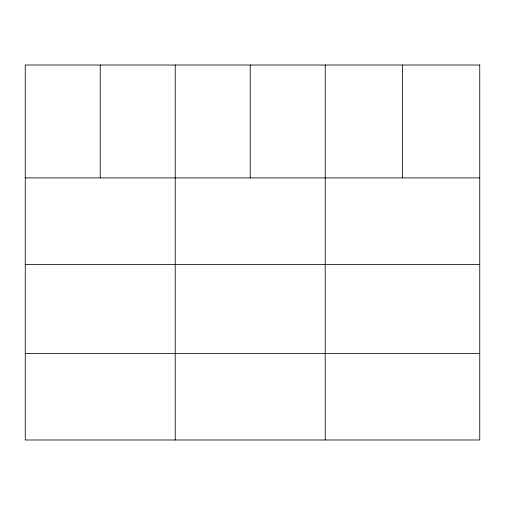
<?xml version="1.0" encoding="UTF-8"?>
<svg xmlns="http://www.w3.org/2000/svg" width="505" height="505" viewBox="0 0 505 505"><rect width="100%" height="100%" fill="white"/><g stroke="black" fill="none" stroke-linecap="round" stroke-linejoin="round"><path stroke-width="0.76" d="M25.25 177.886L479.75 177.886M25.25 264.38L479.75 264.38M25.25 353.494L479.75 353.494M402.485 65.012L402.485 177.886M325.22 65.012L325.22 439.988M250.227 65.012L250.227 177.886M175.235 65.012L175.235 439.988M100.243 65.012L100.243 177.886M479.75 65.012L25.25 65.012L25.25 439.988L479.75 439.988L479.75 65.012"/></g></svg>
